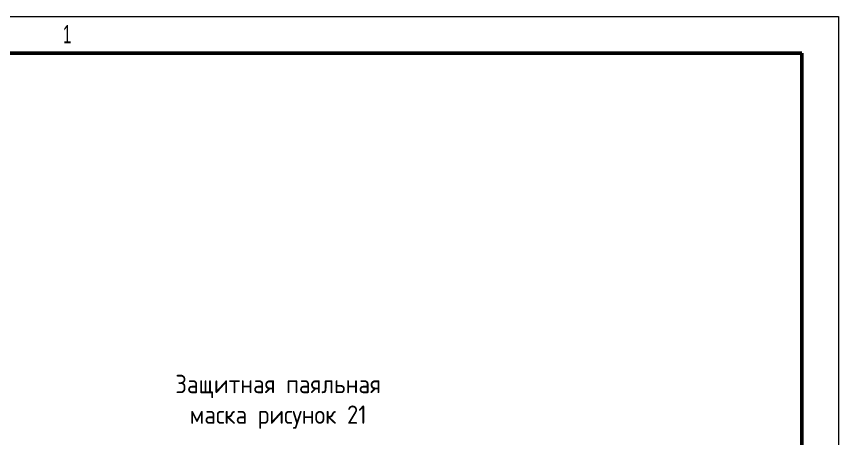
# Model space of a CAD drawing. Header units: inches. Extents: x 10 to 430, y -15 to 282.
# Drawn here: x 317.9 to 429.8, y 224.5 to 282 of the extents above; entities that cross this region are included whole.
import ezdxf

# ---------------------------------------------------------------- set-up
doc = ezdxf.new("R2010")
doc.units = ezdxf.units.IN
doc.header["$MEASUREMENT"] = 0
doc.layers.add('ОСНОВНОЙ', color=7, linetype='Continuous', lineweight=25)
doc.styles.add('SLDTEXTSTYLE3', font='TXT', dxfattribs={"width": 0.605})
doc.styles.add('СПДС', font='isocpeur.ttf', dxfattribs={"width": 0.9})

msp = doc.modelspace()

# ---------------------------------------------------------------- linework, layer by layer
at = {"color": 7, "linetype": 'Continuous', "lineweight": 18}
for p, q in [((9.83, 281.96), (429.83, 281.96)), ((429.83, 281.96), (429.83, -15.04))]:
    msp.add_line(p, q, dxfattribs=at)
at = {"color": 7, "linetype": 'Continuous', "lineweight": 50}
for p, q in [((29.83, 276.96), (424.83, 276.96)), ((424.83, 276.96), (424.83, -10.04))]:
    msp.add_line(p, q, dxfattribs=at)
at = {"layer": 'ОСНОВНОЙ', "linetype": 'Continuous', "lineweight": 18}
for p, q in [((29.83, 276.96), (424.83, 276.96)), ((424.83, 276.96), (424.83, -10.04))]:
    msp.add_line(p, q, dxfattribs=at)

# ---------------------------------------------------------------- texts
at = {"insert": (353.53, 233.2), "char_height": 2.5, "attachment_point": 2, "style": 'СПДС'}
msp.add_mtext_dynamic_manual_height_columns('Защитная паяльная маска рисунок 21', width=34.7669, gutter_width=12.5, heights=[0], dxfattribs=at)
at = {"layer": 'ОСНОВНОЙ', "insert": (324.81, 280.79), "char_height": 2.5, "attachment_point": 2, "style": 'SLDTEXTSTYLE3'}
msp.add_mtext('1', dxfattribs=at)

doc.saveas('drawing.dxf')
